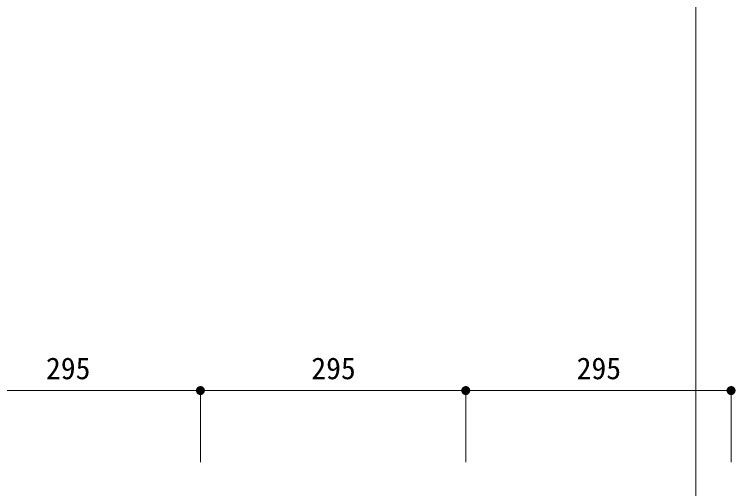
# Model space of a CAD drawing. Units: millimetres, scale not verified. Extents: x -4603 to 4686, y -14667 to 14758.
# Drawn here: x -1255 to -453, y -12407 to -11880 of the extents above; entities that cross this region are included whole.
import ezdxf
from ezdxf.enums import TextEntityAlignment as Align

# ---------------------------------------------------------------- set-up
doc = ezdxf.new("R2010")
doc.units = ezdxf.units.MM
doc.header["$LTSCALE"] = 6.6
for name, color, linetype, lineweight in [('0-4_0', 7, 'Continuous', 9), ('1-0_0-A12-寸法_目地', 5, 'Continuous', 9), ('1-5_A-C01-補助線(非印刷)', 4, 'Continuous', 9), ('1-B_0-A01-枠A', 4, 'Continuous', 9)]:
    doc.layers.add(name, color=color, linetype=linetype, lineweight=lineweight)
doc.styles.add('ＭＳ ゴシック', font='')
doc.styles.get('ＭＳ ゴシック').set_extended_font_data('MS Gothic')

# ---------------------------------------------------------------- blocks, each defined once
blk = doc.blocks.new('_Dot')
at = {"layer": '0-4_0'}
blk.add_line((-25, 0), (-50, 0), dxfattribs=at)
for points in [[(0, 0), (-25, 0), (-24.8, 3.13)], [(0, 0), (-24.8, -3.13), (-25, 0)], [(0, 0), (-24.8, 3.13), (-24.21, 6.22)], [(0, 0), (-24.21, -6.22), (-24.8, -3.13)], [(0, 0), (-24.21, 6.22), (-23.24, 9.2)], [(0, 0), (-23.24, -9.2), (-24.21, -6.22)], [(0, 0), (-23.24, 9.2), (-21.91, 12.04)], [(0, 0), (-21.91, -12.04), (-23.24, -9.2)], [(0, 0), (-21.91, 12.04), (-20.23, 14.69)], [(0, 0), (-20.23, -14.69), (-21.91, -12.04)], [(0, 0), (-20.23, 14.69), (-18.22, 17.11)], [(0, 0), (-18.22, -17.11), (-20.23, -14.69)], [(0, 0), (-18.22, 17.11), (-15.94, 19.26)], [(0, 0), (-15.94, -19.26), (-18.22, -17.11)], [(0, 0), (-15.94, 19.26), (-13.4, 21.11)], [(0, 0), (-13.4, -21.11), (-15.94, -19.26)], [(0, 0), (-13.4, 21.11), (-10.64, 22.62)], [(0, 0), (-10.64, -22.62), (-13.4, -21.11)], [(0, 0), (-10.64, 22.62), (-7.73, 23.78)], [(0, 0), (-7.73, -23.78), (-10.64, -22.62)], [(0, 0), (-7.73, 23.78), (-4.68, 24.56)], [(0, 0), (-4.68, -24.56), (-7.73, -23.78)], [(0, 0), (-4.68, 24.56), (-1.57, 24.95)], [(0, 0), (-1.57, -24.95), (-4.68, -24.56)], [(0, 0), (-1.57, 24.95), (1.57, 24.95)], [(0, 0), (1.57, -24.95), (-1.57, -24.95)], [(0, 0), (1.57, 24.95), (4.68, 24.56)], [(0, 0), (4.68, 24.56), (7.73, 23.78)], [(0, 0), (7.73, 23.78), (10.64, 22.62)], [(0, 0), (10.64, 22.62), (13.4, 21.11)], [(0, 0), (13.4, 21.11), (15.94, 19.26)], [(0, 0), (15.94, 19.26), (18.22, 17.11)], [(0, 0), (18.22, 17.11), (20.23, 14.69)], [(0, 0), (20.23, 14.69), (21.91, 12.04)], [(0, 0), (21.91, 12.04), (23.24, 9.2)], [(0, 0), (23.24, 9.2), (24.21, 6.22)], [(0, 0), (24.21, 6.22), (24.8, 3.13)], [(0, 0), (24.8, 3.13), (25, 0)], [(0, 0), (4.68, -24.56), (1.57, -24.95)], [(0, 0), (7.73, -23.78), (4.68, -24.56)], [(0, 0), (10.64, -22.62), (7.73, -23.78)], [(0, 0), (13.4, -21.11), (10.64, -22.62)], [(0, 0), (15.94, -19.26), (13.4, -21.11)], [(0, 0), (18.22, -17.11), (15.94, -19.26)], [(0, 0), (20.23, -14.69), (18.22, -17.11)], [(0, 0), (21.91, -12.04), (20.23, -14.69)], [(0, 0), (23.24, -9.2), (21.91, -12.04)], [(0, 0), (24.21, -6.22), (23.24, -9.2)], [(0, 0), (24.8, -3.13), (24.21, -6.22)], [(0, 0), (25, 0), (24.8, -3.13)]]:
    blk.add_solid(points, dxfattribs=at)
blk = doc.blocks.new('A1 waku')
at = {"layer": '1-5_A-C01-補助線(非印刷)'}
blk.add_line((21025, 2250), (21025, 28783.33), dxfattribs=at)

msp = doc.modelspace()

# ---------------------------------------------------------------- linework, layer by layer
at = {"layer": '1-0_0-A12-寸法_目地'}
for p, q in [((-1058.35, -12298.278), (-1333.35, -12298.278)), ((-1048.35, -12377.99), (-1048.35, -12298.278)), ((-1048.35, -12378.023), (-1048.35, -12298.278)), ((-763.35, -12298.278), (-1038.35, -12298.278)), ((-753.35, -12377.99), (-753.35, -12298.278)), ((-753.35, -12378.023), (-753.35, -12298.278)), ((-468.35, -12298.278), (-743.35, -12298.278)), ((-458.35, -12377.99), (-458.35, -12298.278))]:
    msp.add_line(p, q, dxfattribs=at)

# ---------------------------------------------------------------- block references
at = {"layer": '1-0_0-A12-寸法_目地', "xscale": 0.2, "yscale": 0.2}
for p in [(-1048.35, -12298.278), (-753.35, -12298.278), (-458.35, -12298.278)]:
    msp.add_blockref('_Dot', p, dxfattribs=at)
at = {"layer": '1-0_0-A12-寸法_目地', "xscale": 0.2, "yscale": 0.2, "rotation": 180}
for p in [(-1048.35, -12298.278), (-753.35, -12298.278)]:
    msp.add_blockref('_Dot', p, dxfattribs=at)
at = {"layer": '1-B_0-A01-枠A', "xscale": 0.2, "yscale": 0.2}
msp.add_blockref('A1 waku', (-4702.372, -14850), dxfattribs=at)

# ---------------------------------------------------------------- texts
at = {"layer": '1-0_0-A12-寸法_目地', "style": 'ＭＳ ゴシック'}
for p in [(-1220.034, -12292.909), (-925.034, -12292.909), (-630.034, -12292.909)]:
    msp.add_text('295', height=24.19, dxfattribs=at).set_placement(p, align=Align.BOTTOM_LEFT)

doc.saveas('drawing.dxf')
